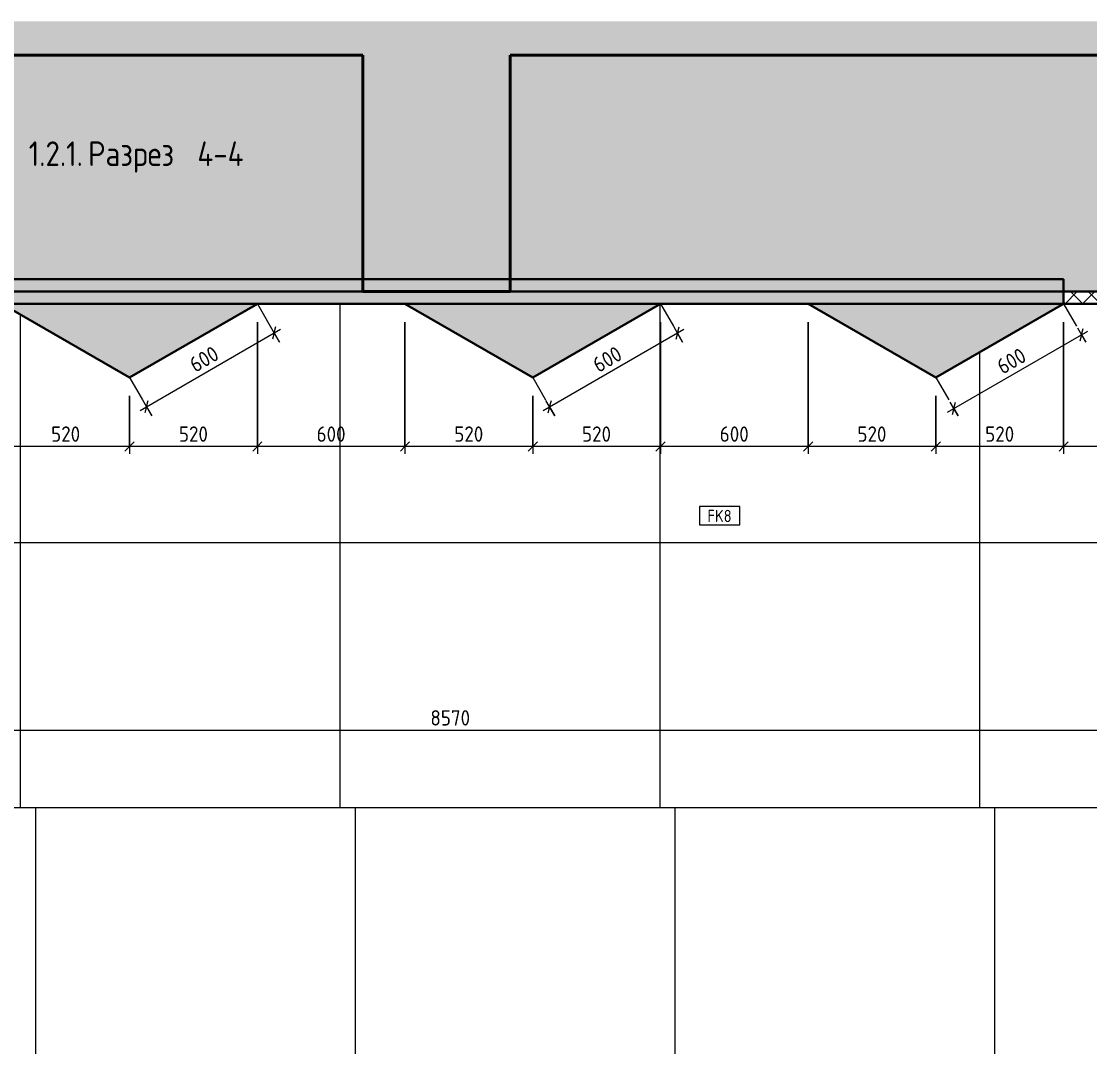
# Model space of a CAD drawing. Header units: millimetres. Extents: x 855 to 77750, y -1987 to 27400.
# Drawn here: x 36183 to 40527, y 4051 to 8217 of the extents above; entities that cross this region are included whole.
import ezdxf

# ---------------------------------------------------------------- set-up
doc = ezdxf.new("R2010")
doc.units = ezdxf.units.MM
for name, color, linetype, lineweight in [('A-ANNO-DIMS', 7, 'Continuous', 9), ('A-ANNO-DIMS-25', 7, 'Continuous', 9), ('A-DETL', 7, 'Continuous', 9), ('A-GENM', 7, 'Continuous', 9), ('A-GENM-1', 7, 'Continuous', 30), ('A-WALL', 7, 'Continuous', 9), ('A-WALL-IDEN', 7, 'Continuous', 9), ('A-WALL-PATT', 7, 'Continuous', 9), ('G-ANNO-TEXT', 7, 'Continuous', 9), ('I-WALL', 7, 'Continuous', 9)]:
    doc.layers.add(name, color=color, linetype=linetype, lineweight=lineweight)
for name, color, linetype, lineweight, true_color in [('A-CLNG-1', 7, 'Continuous', 9, 0x787878), ('A-CLNG-FNSH-1', 7, 'Continuous', 30, 0x3c3c3c), ('A-FLOR-1', 7, 'Continuous', 9, 0x787878), ('A-FLOR-FNSH-1', 7, 'Continuous', 40, 0x3c3c3c)]:
    doc.layers.add(name, color=color, linetype=linetype, lineweight=lineweight, true_color=true_color)
doc.styles.add('GOST Common_5', font='GOST_Common.ttf', dxfattribs={"width": 0.9, "height": 50})
doc.styles.add('GOST Common_7', font='GOST_Common.ttf', dxfattribs={"width": 0.9, "height": 100})
doc.styles.add('ISOCPEUR_2', font='isocpeur.ttf', dxfattribs={"width": 0.9, "height": 62.5})
doc.dimstyles.new('ISO-2_5_0_9К_БОЛЬШОЙ_1', dxfattribs={"dimscale": 304.8, "dimtxt": 62.248823, "dimasz": 0.123031, "dimexe": 0.098425, "dimexo": 0.246063, "dimgap": 0, "dimtad": 1, "dimdec": 0, "dimrnd": 10, "dimzin": 0, "dimdsep": 46, "dimtxsty": 'ISOCPEUR_2', "dimblk1": 'OBLIQUE', "dimblk2": 'OBLIQUE', "dimsah": 1, "dimcen": 0.09, "dimdle": 0.098425, "dimazin": 0, "dimtfac": 1, "dimtdec": 4, "dimtix": 1, "dimtmove": 0, "dimatfit": 3, "dimfxl": 1, "dimtvp": 1, "dimtolj": 1, "dimtzin": 0, "dimarcsym": 2})
pattern_1 = [(45, (29326.597, 0), (-14.25598, 14.25598), []), (45, (29340.853, 0), (-14.25598, 14.25598), [25.202, -5.04, 0.8382, -4.202])]

# ---------------------------------------------------------------- blocks, each defined once
blk = doc.blocks.new('Стены наклон_ амфитеатр1 - Стены наклон_ амфитеатр-33007412-Развертка 1_04-1')
at = {"layer": 'A-WALL-PATT'}
h = blk.add_hatch(dxfattribs=at)
h.set_pattern_fill('FP_30', color=256, style=0, pattern_type=2)
h.set_pattern_definition([(0, (45279, 3058.6), (0, 3040.04), []), (90, (45279, 3058.6), (-1300, 8e-14), [])])
h.paths.add_polyline_path([(21879, 5020.8), (30449, 5020.8), (30449, 5030), (30439, 5030), (30439, 5343.9), (30449, 5343.9), (30449, 5355.7), (30439, 5355.7), (30439, 5402.8), (30449, 5402.8), (30449, 5534.9), (30439, 5534.9), (30439, 5793.9), (30449, 5793.9), (30449, 5988.9), (30439, 5988.9), (30439, 6240), (30449, 6240), (30449, 6255.7), (30439, 6255.7), (30439, 6302.8), (30449, 6302.8), (30449, 6300), (30450, 6300), (30450, 7060), (30460, 7060), (30460, 7119.1), (30450, 7119.1), (30450, 7070), (28659.7, 7069.8), (28140.5, 6770), (27620.9, 7070), (27020.9, 7070), (26501.3, 6770), (25981.7, 7070), (25381.7, 7070), (24862.1, 6770), (24342.4, 7070), (23742.4, 7070), (23222.8, 6770), (22703.2, 7070), (21909.7, 7070), (21909.7, 7119.1), (21879, 7119.1), (21879, 6161.9)])
at = {"layer": 'A-WALL'}
blk.add_line((30449, 5020.8), (21879, 5020.8), dxfattribs=at)
blk = doc.blocks.new('Потолок - Тип 1-33095751-Развертка 1_04-1')
at = {"layer": 'A-GENM'}
blk.add_hatch(color=256, dxfattribs=at).paths.add_polyline_path([(28140.5, 6770), (28659.7, 7069.8), (28659.7, 7170), (21909.7, 7170), (21909.7, 7070), (22703.2, 7070), (23222.8, 6770), (23742.4, 7070), (24342.4, 7070), (24862.1, 6770), (25381.7, 7070), (25981.7, 7070), (26501.3, 6770), (27020.9, 7070), (27620.9, 7070)])
at = {"layer": 'A-GENM-1'}
for p, q in [((28659.7, 7170), (21909.7, 7170)), ((28659.7, 7069.8), (28659.7, 7170)), ((24342.4, 7070), (24862.1, 6770)), ((24862.1, 6770), (25381.7, 7070)), ((25381.7, 7070), (25981.7, 7070)), ((25981.7, 7070), (26501.3, 6770)), ((26501.3, 6770), (27020.9, 7070)), ((27020.9, 7070), (27620.9, 7070)), ((27620.9, 7070), (28140.5, 6770)), ((28140.5, 6770), (28659.7, 7069.8))]:
    blk.add_line(p, q, dxfattribs=at)
blk = doc.blocks.new('М_стена_0001 - Типоразмер_без рамки-25382661-Развертка 1_04-1')
at = {"layer": 'A-WALL-IDEN'}
for p, q in [((26269.2, 3938.8), (26105.9, 3938.8)), ((26105.9, 3938.8), (26105.9, 3863.8)), ((26269.2, 3863.8), (26269.2, 3938.8)), ((26105.9, 3863.8), (26269.2, 3863.8))]:
    blk.add_line(p, q, dxfattribs=at)
blk = doc.blocks.new('DIMBLOCK46-Развертка 1_04-1')
at = {"layer": 'A-ANNO-DIMS-25'}
for p, q in [((40421.6, 6995), (40421.6, 6459.7)), ((40421.6, 6489.7), (40421.6, 6995)), ((42221.6, 6538.2), (42221.6, 6459.7)), ((42221.6, 6489.7), (42221.6, 6538.2)), ((42251.6, 6489.7), (40421.6, 6489.7))]:
    blk.add_line(p, q, dxfattribs=at)
at = {"layer": 'A-ANNO-DIMS-25', "lineweight": 20}
for p, q in [((40421.6, 6489.7), (40402.8, 6471)), ((40421.6, 6489.7), (40440.3, 6508.5)), ((42221.6, 6489.7), (42202.8, 6471)), ((42221.6, 6489.7), (42240.3, 6508.5))]:
    blk.add_line(p, q, dxfattribs=at)
at = {"layer": 'A-ANNO-DIMS-25', "color": 0, "insert": (41248, 6571.4), "char_height": 62.5, "width": 176.691, "attachment_point": 1, "line_spacing_factor": 1.149209, "style": 'ISOCPEUR_2'}
blk.add_mtext('1800', dxfattribs=at)
blk = doc.blocks.new('_Oblique')
at = {"color": 0, "linetype": 'ByBlock', "lineweight": -2}
blk.add_line((-0.5, -0.5), (0.5, 0.5), dxfattribs=at)
blk = doc.blocks.new('DIMBLOCK47-Развертка 1_04-1')
at = {"layer": 'A-ANNO-DIMS-25'}
for p, q in [((40421.6, 6995), (40421.6, 6459.7)), ((40421.6, 6489.7), (40421.6, 6995)), ((39902, 6695), (39902, 6459.7)), ((39902, 6489.7), (39902, 6695)), ((40421.6, 6489.7), (39902, 6489.7))]:
    blk.add_line(p, q, dxfattribs=at)
at = {"layer": 'A-ANNO-DIMS-25', "lineweight": 20}
for p, q in [((39902, 6489.7), (39883.2, 6471)), ((39902, 6489.7), (39920.7, 6508.5)), ((40421.6, 6489.7), (40402.8, 6471)), ((40421.6, 6489.7), (40440.3, 6508.5))]:
    blk.add_line(p, q, dxfattribs=at)
at = {"layer": 'A-ANNO-DIMS-25', "color": 0, "insert": (40102.5, 6571.4), "char_height": 62.5, "width": 142.215, "attachment_point": 1, "line_spacing_factor": 1.149209, "style": 'ISOCPEUR_2'}
blk.add_mtext('520', dxfattribs=at)
blk = doc.blocks.new('DIMBLOCK48-Развертка 1_04-1')
at = {"layer": 'A-ANNO-DIMS-25'}
for p, q in [((39382.5, 6995), (39382.5, 6459.7)), ((39382.5, 6489.7), (39382.5, 6995)), ((39902, 6695), (39902, 6459.7)), ((39902, 6489.7), (39902, 6695)), ((39902, 6489.7), (39382.5, 6489.7))]:
    blk.add_line(p, q, dxfattribs=at)
at = {"layer": 'A-ANNO-DIMS-25', "lineweight": 20}
for p, q in [((39382.5, 6489.7), (39363.7, 6471)), ((39382.5, 6489.7), (39401.2, 6508.5)), ((39902, 6489.7), (39883.2, 6471)), ((39902, 6489.7), (39920.7, 6508.5))]:
    blk.add_line(p, q, dxfattribs=at)
at = {"layer": 'A-ANNO-DIMS-25', "color": 0, "insert": (39583, 6571.4), "char_height": 62.5, "width": 142.215, "attachment_point": 1, "line_spacing_factor": 1.149209, "style": 'ISOCPEUR_2'}
blk.add_mtext('520', dxfattribs=at)
blk = doc.blocks.new('DIMBLOCK49-Развертка 1_04-1')
at = {"layer": 'A-ANNO-DIMS-25'}
for p, q in [((38782.3, 6995), (38782.3, 6459.7)), ((38782.3, 6489.7), (38782.3, 6995)), ((39382.5, 6995), (39382.5, 6459.7)), ((39382.5, 6489.7), (39382.5, 6995)), ((39382.5, 6489.7), (38782.3, 6489.7))]:
    blk.add_line(p, q, dxfattribs=at)
at = {"layer": 'A-ANNO-DIMS-25', "lineweight": 20}
for p, q in [((38782.3, 6489.7), (38763.6, 6471)), ((38782.3, 6489.7), (38801.1, 6508.5)), ((39382.5, 6489.7), (39363.7, 6471)), ((39382.5, 6489.7), (39401.2, 6508.5))]:
    blk.add_line(p, q, dxfattribs=at)
at = {"layer": 'A-ANNO-DIMS-25', "color": 0, "insert": (39023.2, 6571.4), "char_height": 62.5, "width": 142.215, "attachment_point": 1, "line_spacing_factor": 1.149209, "style": 'ISOCPEUR_2'}
blk.add_mtext('600', dxfattribs=at)
blk = doc.blocks.new('DIMBLOCK50-Развертка 1_04-1')
at = {"layer": 'A-ANNO-DIMS-25'}
for p, q in [((38782.3, 6995), (38782.3, 6459.7)), ((38782.3, 6489.7), (38782.3, 6995)), ((38262.7, 6695), (38262.7, 6459.7)), ((38262.7, 6489.7), (38262.7, 6695)), ((38782.3, 6489.7), (38262.7, 6489.7))]:
    blk.add_line(p, q, dxfattribs=at)
at = {"layer": 'A-ANNO-DIMS-25', "lineweight": 20}
for p, q in [((38262.7, 6489.7), (38244, 6471)), ((38262.7, 6489.7), (38281.5, 6508.5)), ((38782.3, 6489.7), (38763.6, 6471)), ((38782.3, 6489.7), (38801.1, 6508.5))]:
    blk.add_line(p, q, dxfattribs=at)
at = {"layer": 'A-ANNO-DIMS-25', "color": 0, "insert": (38463.3, 6571.4), "char_height": 62.5, "width": 142.215, "attachment_point": 1, "line_spacing_factor": 1.149209, "style": 'ISOCPEUR_2'}
blk.add_mtext('520', dxfattribs=at)
blk = doc.blocks.new('DIMBLOCK51-Развертка 1_04-1')
at = {"layer": 'A-ANNO-DIMS-25'}
for p, q in [((37743.2, 6995), (37743.2, 6459.7)), ((37743.2, 6489.7), (37743.2, 6995)), ((38262.7, 6695), (38262.7, 6459.7)), ((38262.7, 6489.7), (38262.7, 6695)), ((38262.7, 6489.7), (37743.2, 6489.7))]:
    blk.add_line(p, q, dxfattribs=at)
at = {"layer": 'A-ANNO-DIMS-25', "lineweight": 20}
for p, q in [((37743.2, 6489.7), (37724.5, 6471)), ((37743.2, 6489.7), (37762, 6508.5)), ((38262.7, 6489.7), (38244, 6471)), ((38262.7, 6489.7), (38281.5, 6508.5))]:
    blk.add_line(p, q, dxfattribs=at)
at = {"layer": 'A-ANNO-DIMS-25', "color": 0, "insert": (37943.7, 6571.4), "char_height": 62.5, "width": 142.215, "attachment_point": 1, "line_spacing_factor": 1.149209, "style": 'ISOCPEUR_2'}
blk.add_mtext('520', dxfattribs=at)
blk = doc.blocks.new('DIMBLOCK52-Развертка 1_04-1')
at = {"layer": 'A-ANNO-DIMS-25'}
for p, q in [((37143.1, 6995), (37143.1, 6459.7)), ((37143.1, 6489.7), (37143.1, 6995)), ((37743.2, 6995), (37743.2, 6459.7)), ((37743.2, 6489.7), (37743.2, 6995)), ((37743.2, 6489.7), (37143.1, 6489.7))]:
    blk.add_line(p, q, dxfattribs=at)
at = {"layer": 'A-ANNO-DIMS-25', "lineweight": 20}
for p, q in [((37143.1, 6489.7), (37124.4, 6471)), ((37143.1, 6489.7), (37161.9, 6508.5)), ((37743.2, 6489.7), (37724.5, 6471)), ((37743.2, 6489.7), (37762, 6508.5))]:
    blk.add_line(p, q, dxfattribs=at)
at = {"layer": 'A-ANNO-DIMS-25', "color": 0, "insert": (37383.9, 6571.4), "char_height": 62.5, "width": 142.215, "attachment_point": 1, "line_spacing_factor": 1.149209, "style": 'ISOCPEUR_2'}
blk.add_mtext('600', dxfattribs=at)
blk = doc.blocks.new('DIMBLOCK53-Развертка 1_04-1')
at = {"layer": 'A-ANNO-DIMS-25'}
for p, q in [((37143.1, 6995), (37143.1, 6459.7)), ((37143.1, 6489.7), (37143.1, 6995)), ((36623.5, 6695), (36623.5, 6459.7)), ((36623.5, 6489.7), (36623.5, 6695)), ((37143.1, 6489.7), (36623.5, 6489.7))]:
    blk.add_line(p, q, dxfattribs=at)
at = {"layer": 'A-ANNO-DIMS-25', "lineweight": 20}
for p, q in [((36623.5, 6489.7), (36604.7, 6471)), ((36623.5, 6489.7), (36642.2, 6508.5)), ((37143.1, 6489.7), (37124.4, 6471)), ((37143.1, 6489.7), (37161.9, 6508.5))]:
    blk.add_line(p, q, dxfattribs=at)
at = {"layer": 'A-ANNO-DIMS-25', "color": 0, "insert": (36824.1, 6571.4), "char_height": 62.5, "width": 142.215, "attachment_point": 1, "line_spacing_factor": 1.149209, "style": 'ISOCPEUR_2'}
blk.add_mtext('520', dxfattribs=at)
blk = doc.blocks.new('DIMBLOCK54-Развертка 1_04-1')
at = {"layer": 'A-ANNO-DIMS-25'}
for p, q in [((36104, 6995), (36104, 6459.7)), ((36104, 6489.7), (36104, 6995)), ((36623.5, 6695), (36623.5, 6459.7)), ((36623.5, 6489.7), (36623.5, 6695)), ((36623.5, 6489.7), (36104, 6489.7))]:
    blk.add_line(p, q, dxfattribs=at)
at = {"layer": 'A-ANNO-DIMS-25', "lineweight": 20}
for p, q in [((36104, 6489.7), (36085.3, 6471)), ((36104, 6489.7), (36122.8, 6508.5)), ((36623.5, 6489.7), (36604.7, 6471)), ((36623.5, 6489.7), (36642.2, 6508.5))]:
    blk.add_line(p, q, dxfattribs=at)
at = {"layer": 'A-ANNO-DIMS-25', "color": 0, "insert": (36304.5, 6571.4), "char_height": 62.5, "width": 142.215, "attachment_point": 1, "line_spacing_factor": 1.149209, "style": 'ISOCPEUR_2'}
blk.add_mtext('520', dxfattribs=at)
blk = doc.blocks.new('DIMBLOCK60-Развертка 1_04-1')
at = {"layer": 'A-ANNO-DIMS-25'}
for p, q in [((36666, 6636.4), (37237.6, 6966.4)), ((37233.1, 6914.1), (37196.6, 6977.4)), ((37211.6, 6951.4), (37233.1, 6914.1)), ((36713.5, 6614.1), (36677, 6677.4)), ((36692, 6651.4), (36713.5, 6614.1))]:
    blk.add_line(p, q, dxfattribs=at)
at = {"layer": 'A-ANNO-DIMS-25', "lineweight": 20}
for p, q in [((37211.6, 6951.4), (37204.7, 6925.8)), ((37211.6, 6951.4), (37218.5, 6977)), ((36692, 6651.4), (36685.1, 6625.8)), ((36692, 6651.4), (36698.8, 6677))]:
    blk.add_line(p, q, dxfattribs=at)
at = {"layer": 'A-ANNO-DIMS-25', "color": 0, "insert": (36859.6, 6842.5), "char_height": 62.5, "width": 142.215, "attachment_point": 1, "rotation": 30, "line_spacing_factor": 1.149209, "style": 'ISOCPEUR_2'}
blk.add_mtext('600', dxfattribs=at)
blk = doc.blocks.new('DIMBLOCK61-Развертка 1_04-1')
at = {"layer": 'A-ANNO-DIMS-25'}
for p, q in [((38305.6, 6635.8), (38877.2, 6965.8)), ((38872.3, 6914.1), (38836.2, 6976.7)), ((38851.2, 6950.8), (38872.3, 6914.1)), ((38352.7, 6614.1), (38316.6, 6676.7)), ((38331.6, 6650.8), (38352.7, 6614.1))]:
    blk.add_line(p, q, dxfattribs=at)
at = {"layer": 'A-ANNO-DIMS-25', "lineweight": 20}
for p, q in [((38851.2, 6950.8), (38844.3, 6925.1)), ((38851.2, 6950.8), (38858.1, 6976.4)), ((38331.6, 6650.8), (38324.7, 6625.1)), ((38331.6, 6650.8), (38338.4, 6676.4))]:
    blk.add_line(p, q, dxfattribs=at)
at = {"layer": 'A-ANNO-DIMS-25', "color": 0, "insert": (38499.2, 6841.8), "char_height": 62.5, "width": 142.215, "attachment_point": 1, "rotation": 30, "line_spacing_factor": 1.149209, "style": 'ISOCPEUR_2'}
blk.add_mtext('600', dxfattribs=at)
blk = doc.blocks.new('DIMBLOCK62-Развертка 1_04-1')
at = {"layer": 'A-ANNO-DIMS-25'}
for p, q in [((39948.8, 6628.9), (40520.4, 6958.9)), ((40511.6, 6914.1), (40479.4, 6969.9)), ((40494.4, 6943.9), (40511.6, 6914.1)), ((39992, 6614.1), (39959.8, 6669.9)), ((39974.8, 6643.9), (39992, 6614.1))]:
    blk.add_line(p, q, dxfattribs=at)
at = {"layer": 'A-ANNO-DIMS-25', "lineweight": 20}
for p, q in [((40494.4, 6943.9), (40501.3, 6969.5)), ((40494.4, 6943.9), (40487.5, 6918.3)), ((39974.8, 6643.9), (39981.6, 6669.5)), ((39974.8, 6643.9), (39967.9, 6618.3))]:
    blk.add_line(p, q, dxfattribs=at)
at = {"layer": 'A-ANNO-DIMS-25', "color": 0, "insert": (40142.4, 6835), "char_height": 62.5, "width": 142.215, "attachment_point": 1, "rotation": 30, "line_spacing_factor": 1.149209, "style": 'ISOCPEUR_2'}
blk.add_mtext('600', dxfattribs=at)
blk = doc.blocks.new('DIMBLOCK67-Развертка 1_04-1')
at = {"layer": 'A-ANNO-DIMS-25'}
for p, q in [((33640.6, 5287.9), (33640.6, 5366.4)), ((42210.6, 5287.9), (42210.6, 5366.4)), ((33610.6, 5336.4), (42240.6, 5336.4)), ((33640.6, 5336.4), (33640.6, 5287.9)), ((42210.6, 5336.4), (42210.6, 5287.9))]:
    blk.add_line(p, q, dxfattribs=at)
at = {"layer": 'A-ANNO-DIMS-25', "lineweight": 20}
for p, q in [((33640.6, 5336.4), (33659.3, 5355.1)), ((42210.6, 5336.4), (42229.3, 5355.1)), ((33640.6, 5336.4), (33621.8, 5317.6)), ((42210.6, 5336.4), (42191.8, 5317.6))]:
    blk.add_line(p, q, dxfattribs=at)
at = {"layer": 'A-ANNO-DIMS-25', "color": 0, "insert": (37846.6, 5418), "char_height": 62.5, "width": 189.619, "attachment_point": 1, "line_spacing_factor": 1.149209, "style": 'ISOCPEUR_2'}
blk.add_mtext('8570', dxfattribs=at)

msp = doc.modelspace()

# ---------------------------------------------------------------- hatches: boundary and pattern name
at = {"layer": 'A-CLNG-1'}
msp.add_hatch(color=256, dxfattribs=at).paths.add_polyline_path([(40390.8, 7070), (40421.6, 7070), (40421.6, 7120), (33671.6, 7120), (33671.6, 7070), (38409.4, 7070)])
h = msp.add_hatch(dxfattribs=at)
h.set_pattern_fill('FP_27', color=256, style=0, pattern_type=2)
h.set_pattern_definition([(45, (29326.597, 0), (-35.35534, 35.35534), []), (135, (29326.597, 0), (-35.35534, -35.35534), [])])
h.paths.add_polyline_path([(40421.6, 7070), (42211.6, 7070), (42211.6, 7120), (40421.6, 7120)])
at = {"layer": 'A-FLOR-1'}
h = msp.add_hatch(dxfattribs=at)
h.set_pattern_fill('FP_19', color=256, style=0, pattern_type=2)
h.set_pattern_definition(pattern_1)
h.paths.add_polyline_path([(42371.6, 8080), (42371.6, 8217.3), (26521.6, 8217.3), (26521.6, 8080), (41771.6, 8080)])
h = msp.add_hatch(dxfattribs=at)
h.set_pattern_fill('FP_19', color=256, style=0, pattern_type=2)
h.set_pattern_definition(pattern_1)
h.paths.add_polyline_path([(30471.6, 7120), (30471.6, 8080), (29871.6, 8080), (29871.6, 7120)])
h.paths.add_polyline_path([(34271.3, 7120), (34271.3, 8080), (33671.3, 8080), (33671.3, 7120)])
h.paths.add_polyline_path([(38171.6, 7120), (38171.6, 8080), (37571.6, 8080), (37571.6, 7120)])
h.paths.add_polyline_path([(41771.6, 7120), (42371.6, 7120), (42371.6, 8080), (41771.6, 8080), (41771.6, 7189.8)])
at = {"layer": 'A-WALL-PATT'}
h = msp.add_hatch(dxfattribs=at)
h.set_pattern_fill('FP_21', color=256, style=0, pattern_type=2)
h.set_pattern_definition([(0, (33640.6, 0), (0, 3050), []), (90, (33640.6, 0), (-1300, 8e-14), [])])
h.paths.add_polyline_path([(33640.6, 399.6), (33671.6, 399.6), (33671.6, 405), (33910.8, 405), (33910.8, 415), (33821.6, 415), (33821.6, 465), (34330.6, 465), (34330.6, 415), (34027.4, 415), (33990.1, 405), (34571.6, 405), (34571.6, 825), (35471.6, 825), (35471.6, 1245), (36371.6, 1245), (36371.6, 1665), (37271.6, 1665), (37271.6, 2085), (38171.6, 2085), (38171.6, 2505), (39071.6, 2505), (39071.6, 2925), (39971.6, 2925), (39971.6, 3345), (40871.6, 3345), (40871.6, 3765), (41771.6, 3765), (41771.6, 4185), (42221.6, 4185), (42221.6, 4200), (42210.6, 4200), (42210.6, 4205), (41810.6, 4205), (41810.6, 4255), (42210.6, 4255), (42210.6, 5020.8), (33640.6, 5020.8), (33640.6, 799.5), (33646.1, 820), (33682.3, 684.8), (33640.6, 684.8), (33640.6, 405)])
h.paths.add_polyline_path([(35230.6, 835), (34730.6, 835), (34730.6, 885), (35230.6, 885)])
h.paths.add_polyline_path([(35650.6, 1255), (35650.6, 1305), (36150.6, 1305), (36150.6, 1255)])
h.paths.add_polyline_path([(36561.6, 1675), (36561.6, 1725), (37061.6, 1725), (37061.6, 1675)])
h.paths.add_polyline_path([(37450.6, 2095), (37450.6, 2145), (37950.6, 2145), (37950.6, 2095), (37571.6, 2095)])
h.paths.add_polyline_path([(38850.6, 2515), (38350.6, 2515), (38350.6, 2565), (38850.6, 2565)])
h.paths.add_polyline_path([(39750.6, 2935), (39250.6, 2935), (39250.6, 2985), (39750.6, 2985), (39750.6, 2938.9)])
h.paths.add_polyline_path([(40130.6, 3355), (40130.6, 3405), (40630.6, 3405), (40630.6, 3355), (40321.6, 3355)])
h.paths.add_polyline_path([(41030.6, 3775), (41030.6, 3825), (41530.6, 3825), (41530.6, 3775), (41381.4, 3775)])
at = {"layer": 'I-WALL'}
h = msp.add_hatch(color=256, dxfattribs=at)
h.paths.add_polyline_path([(34671.6, 208.9), (34671.6, 208.9), (35091.8, 405)])
h.paths.add_polyline_path([(34271.6, 7170), (37571.6, 7170), (37571.6, 8080), (34271.6, 8080), (34271.6, 7189.8)])
h = msp.add_hatch(color=256, dxfattribs=at)
h.paths.add_polyline_path([(38171.6, 1730.8), (40301.6, 2724.8), (40301.6, 2836.2), (38171.6, 1842.2)])
h.paths.add_polyline_path([(41625.4, 7120), (41771.6, 7120), (41771.6, 8080), (38171.6, 8080), (38171.6, 7170), (40421.3, 7170), (40421.6, 7120), (41602, 7120)])

# ---------------------------------------------------------------- linework, layer by layer
at = {"layer": 'A-CLNG-FNSH-1'}
for p, q in [((41771.6, 7120), (34271.3, 7120)), ((40421.6, 7120), (40421.6, 7070)), ((33671.6, 7070), (42211.6, 7070))]:
    msp.add_line(p, q, dxfattribs=at)
at = {"layer": 'A-DETL'}
for p, q in [((37143.1, 7070), (37195.6, 6979.1)), ((38782.3, 7070), (38834.8, 6979.1)), ((40421.6, 7070), (40474.1, 6979.1)), ((36623.5, 6770), (36676, 6679.1)), ((38262.7, 6770), (38315.2, 6679.1)), ((39902, 6770), (39954.5, 6679.1))]:
    msp.add_line(p, q, dxfattribs=at)
at = {"layer": 'A-FLOR-FNSH-1'}
for p, q in [((34271.3, 8080), (37571.6, 8080)), ((37571.6, 8080), (37571.6, 7120)), ((38171.6, 8080), (41771.6, 8080)), ((38171.6, 7120), (38171.6, 8080)), ((37571.6, 7120), (38171.6, 7120))]:
    msp.add_line(p, q, dxfattribs=at)

# ---------------------------------------------------------------- block references
at = {"layer": 'A-GENM'}
msp.add_blockref('Потолок - Тип 1-33095751-Развертка 1_04-1', (11761.6, 0), dxfattribs=at)
at = {"layer": 'A-WALL'}
msp.add_blockref('Стены наклон_ амфитеатр1 - Стены наклон_ амфитеатр-33007412-Развертка 1_04-1', (11761.6, 0), dxfattribs=at)
at = {"layer": 'A-WALL-IDEN'}
msp.add_blockref('М_стена_0001 - Типоразмер_без рамки-25382661-Развертка 1_04-1', (12835.3, 2307), dxfattribs=at)

# ---------------------------------------------------------------- texts
at = {"layer": 'A-WALL-IDEN', "insert": (38972.9, 6232.2), "char_height": 50, "width": 124.462, "attachment_point": 1, "style": 'GOST Common_5'}
msp.add_mtext('FK8', dxfattribs=at)
at = {"layer": 'G-ANNO-TEXT', "char_height": 100, "attachment_point": 1, "style": 'GOST Common_7'}
for s, insert, width in [(' 1.2.1. ', (36158.6, 7729.6), 358.956), ('Разрез', (36454.8, 7729.6), 472.595), (' 4-4', (36844.7, 7729.6), 292.215)]:
    msp.add_mtext(s, dxfattribs=dict(at, insert=insert, width=width))

# ---------------------------------------------------------------- dimensions: what is measured, and where the dimension line sits
at = {"layer": 'A-ANNO-DIMS'}
for base, p1, p2, override, picture, middle in [((36104.0106, 6489.7163), (36623.4995, 6770), (36104.0106, 7070), {"dimpost": '<>', "dimfxl": 599.890585}, 'DIMBLOCK54-Развертка 1_04-1', (36363.7551, 6520.9663)), ((36623.5, 6489.7), (37143.1, 7070), (36623.5, 6770), {"dimpost": '<>', "dimfxl": 600}, 'DIMBLOCK53-Развертка 1_04-1', (36883.3, 6521)), ((37143.1, 6489.7), (37743.2, 7070), (37143.1, 7070), {"dimpost": '<>', "dimfxl": 600.126345}, 'DIMBLOCK52-Развертка 1_04-1', (37443.2, 6521)), ((37743.2411, 6489.7163), (38262.73, 6770), (37743.2411, 7070), {"dimpost": '<>', "dimfxl": 599.890585}, 'DIMBLOCK51-Развертка 1_04-1', (38002.9855, 6520.9663)), ((38262.7, 6489.7), (38782.3, 7070), (38262.7, 6770), {"dimpost": '<>', "dimfxl": 600}, 'DIMBLOCK50-Развертка 1_04-1', (38522.5, 6521)), ((38782.3, 6489.7), (39382.5, 7070), (38782.3, 7070), {"dimpost": '<>', "dimfxl": 600.126345}, 'DIMBLOCK49-Развертка 1_04-1', (39082.4, 6521)), ((39382.4716, 6489.7163), (39901.9605, 6770), (39382.4716, 7070), {"dimpost": '<>', "dimfxl": 599.890585}, 'DIMBLOCK48-Развертка 1_04-1', (39642.216, 6520.9663)), ((39902, 6489.7), (40421.6, 7070), (39902, 6770), {"dimpost": '<>', "dimfxl": 600}, 'DIMBLOCK47-Развертка 1_04-1', (40161.8, 6521)), ((40421.6, 6489.7), (42221.6, 6463.2), (40421.6, 7070), {"dimpost": '<>', "dimfxl": 1899.527979}, 'DIMBLOCK46-Развертка 1_04-1', (41321.6, 6521)), ((42210.6, 5336.4), (33640.6, 5362.9), (42210.6, 5362.9), {"dimpost": '<>', "dimfxl": 8570}, 'DIMBLOCK67-Развертка 1_04-1', (37925.6, 5367.6))]:
    dim = msp.add_linear_dim(base=base, p1=p1, p2=p2, dimstyle='ISO-2_5_0_9К_БОЛЬШОЙ_1', override=override, dxfattribs=at)
    dim.commit()
    dim.dimension.update_dxf_attribs({"geometry": picture, "text_midpoint": middle})
for base, p1, p2, picture, middle in [((37211.6, 6951.4), (36676, 6679.1), (37195.6, 6979.1), 'DIMBLOCK60-Развертка 1_04-1', (36936.2, 6828.5)), ((38851.2, 6950.8), (38315.2, 6679.1), (38834.8, 6979.1), 'DIMBLOCK61-Развертка 1_04-1', (38575.8, 6827.8)), ((40494.4, 6943.9), (39954.5, 6679.1), (40474.1, 6979.1), 'DIMBLOCK62-Развертка 1_04-1', (40219, 6820.9))]:
    dim = msp.add_linear_dim(base=base, p1=p1, p2=p2, angle=30, dimstyle='ISO-2_5_0_9К_БОЛЬШОЙ_1', override={"dimpost": '<>', "dimfxl": 600}, dxfattribs=at)
    dim.commit()
    dim.dimension.update_dxf_attribs({"geometry": picture, "text_midpoint": middle})

doc.saveas('drawing.dxf')
